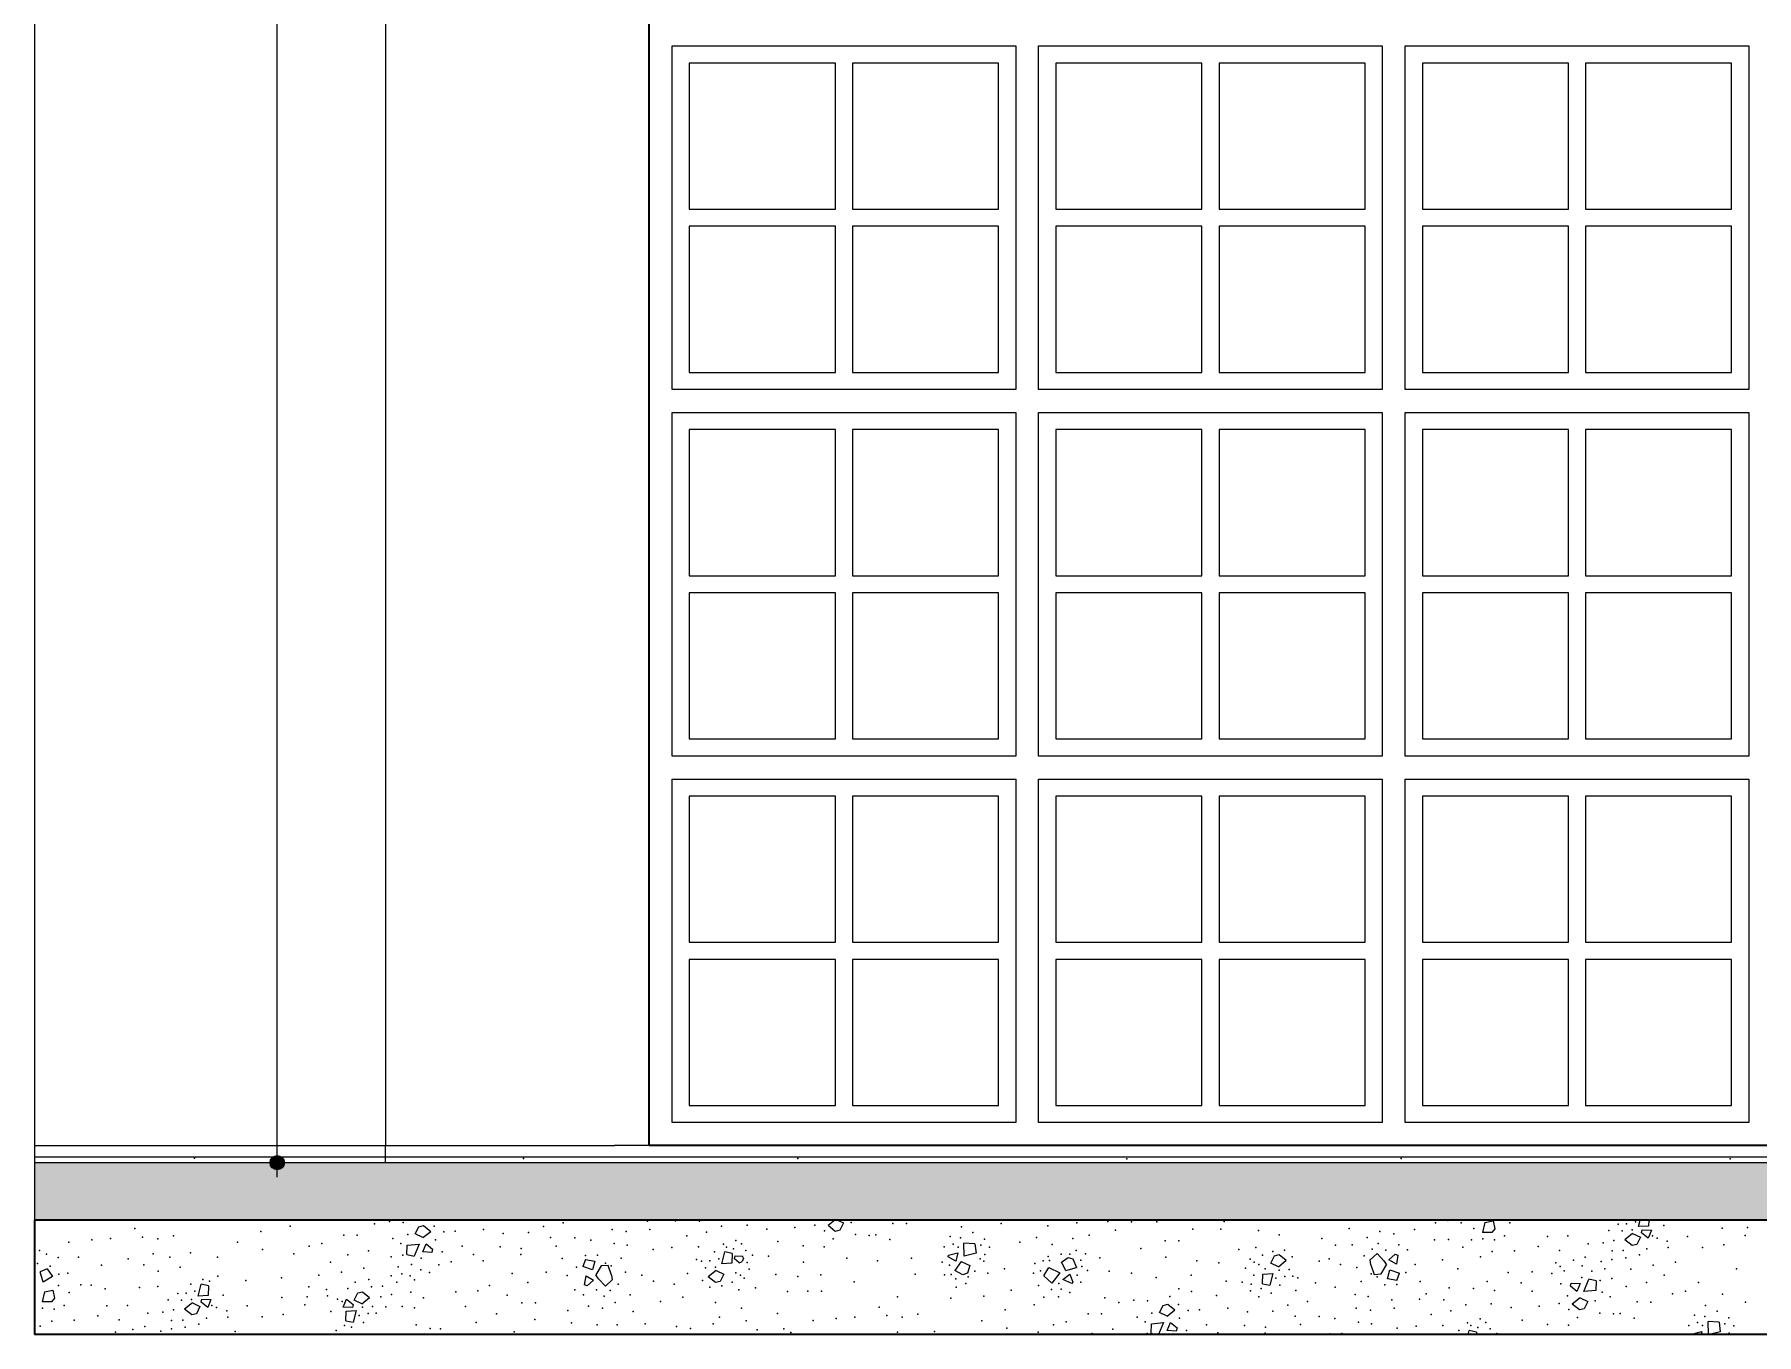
# Model space of a CAD drawing. Header units: metres. Extents: x -67.2 to -32.8, y -0.2 to 5.
# Drawn here: x -53.032 to -51.528, y -0.165 to 0.97 of the extents above; entities that cross this region are included whole.
import ezdxf

# ---------------------------------------------------------------- set-up
doc = ezdxf.new("R2010")
doc.units = ezdxf.units.M
doc.header["$MEASUREMENT"] = 0
doc.layers.add('COTAS EXECUTIVO.EXEC', color=7, linetype='Continuous')
doc.layers.add('LAJES.EST', color=7, linetype='Continuous')
for name, color, linetype, lineweight, true_color in [('COTAS EXECUTIVO.EXEC_Caneta_No__25', 7, 'Continuous', 13, 0x982312), ('LAJES.EST_Caneta_No__16', 7, 'Continuous', 0, 0xc9c9c9), ('LAJES.EST_Caneta_No__95', 7, 'Continuous', 0, 0xaeaeae), ('LAJES.EST_Caneta_No__97', 7, 'Continuous', 5, 0x6b6b6b), ('PAREDE CONSTRUIR_Caneta_No__16', 7, 'Continuous', 0, 0xc9c9c9)]:
    doc.layers.add(name, color=color, linetype=linetype, lineweight=lineweight, true_color=true_color)
for name, color, linetype, lineweight in [('Janelas Archicad_Caneta_No__3', 7, 'Continuous', 25), ('Janelas Archicad_Caneta_No__43', 44, 'Continuous', 0), ('LAJES.EST_Caneta_No__241', 7, 'Continuous', 13), ('LAJES.EST_Caneta_No__3', 7, 'Continuous', 25), ('PAREDE CONSTRUIR_Caneta_No__241', 7, 'Continuous', 13)]:
    doc.layers.add(name, color=color, linetype=linetype, lineweight=lineweight)
doc.styles.add('ESTILO_GERADO_1', font='arial.ttf')
doc.dimstyles.new('ESTILO_GERADO__3', dxfattribs={"dimtxt": 0.05, "dimasz": 0.02375, "dimexe": 0.18, "dimexo": 0.415631, "dimgap": 0, "dimtad": 1, "dimzin": 0, "dimdsep": 46, "dimtxsty": 'ESTILO_GERADO_1', "dimblk": 'ARROWHEAD_11', "dimblk1": 'ARROWHEAD_11', "dimblk2": 'ARROWHEAD_11', "dimcen": 0.09, "dimclrd": 256, "dimclre": 256, "dimclrt": 256, "dimadec": 0, "dimazin": 0, "dimtfac": 1, "dimtdec": 4, "dimtmove": 0, "dimatfit": 3, "dimfxl": 0, "dimtolj": 1, "dimtzin": 0, "dimarcsym": 0})

# ---------------------------------------------------------------- blocks, each defined once
blk = doc.blocks.new('*X22', base_point=(-99.8256, 0))
at = {"layer": 'LAJES.EST_Caneta_No__241', "color": 7, "linetype": 'Continuous', "lineweight": 13}
for p, q in [((-52.6994, -0.0772), (-52.6963, -0.0709)), ((-52.6963, -0.0709), (-52.6922, -0.0699)), ((-52.6927, -0.0804), (-52.6859, -0.0749)), ((-52.6922, -0.0699), (-52.6859, -0.0749)), ((-52.333, -0.065), (-52.339, -0.0699)), ((-52.3327, -0.0749), (-52.339, -0.0699)), ((-52.3286, -0.0739), (-52.3327, -0.0749)), ((-52.3307, -0.065), (-52.3255, -0.0675)), ((-52.3255, -0.0675), (-52.3286, -0.0739)), ((-51.7655, -0.0672), (-51.7675, -0.0758)), ((-51.7655, -0.0672), (-51.7582, -0.0657)), ((-51.7568, -0.0727), (-51.7595, -0.076)), ((-51.7582, -0.0657), (-51.7568, -0.0727)), ((-51.6314, -0.0708), (-51.63, -0.065)), ((-51.6227, -0.0703), (-51.6314, -0.0708)), ((-51.6288, -0.0761), (-51.6282, -0.0735)), ((-51.6282, -0.0735), (-51.6202, -0.0739)), ((-51.6202, -0.0739), (-51.623, -0.0809)), ((-51.6225, -0.065), (-51.6227, -0.0703)), ((-52.7068, -0.0952), (-52.7065, -0.0869)), ((-52.7065, -0.0869), (-52.696, -0.086)), ((-52.696, -0.086), (-52.7003, -0.0966)), ((-52.6927, -0.0804), (-52.6994, -0.0772)), ((-52.6928, -0.0929), (-52.6899, -0.0859)), ((-52.6899, -0.0859), (-52.6842, -0.0906)), ((-52.22, -0.0965), (-52.2203, -0.0852)), ((-52.2108, -0.0857), (-52.2203, -0.0852)), ((-52.2108, -0.0857), (-52.2098, -0.094)), ((-51.7595, -0.076), (-51.7675, -0.0758)), ((-51.6365, -0.0768), (-51.6433, -0.0823)), ((-51.6369, -0.0873), (-51.6433, -0.0823)), ((-51.6329, -0.0863), (-51.6369, -0.0873)), ((-51.6365, -0.0768), (-51.6298, -0.0799)), ((-51.6298, -0.0799), (-51.6329, -0.0863)), ((-51.623, -0.0809), (-51.6288, -0.0761)), ((-52.7068, -0.0952), (-52.7003, -0.0966)), ((-52.6848, -0.0933), (-52.6928, -0.0929)), ((-52.6842, -0.0906), (-52.6848, -0.0933)), ((-52.5507, -0.0994), (-52.553, -0.1056)), ((-52.5507, -0.0994), (-52.5425, -0.1008)), ((-52.5425, -0.1008), (-52.5446, -0.1085)), ((-52.537, -0.105), (-52.5416, -0.113)), ((-52.531, -0.1047), (-52.537, -0.105)), ((-52.528, -0.1131), (-52.531, -0.1047)), ((-52.4317, -0.1032), (-52.4292, -0.0929)), ((-52.423, -0.1026), (-52.4317, -0.1032)), ((-52.4227, -0.0943), (-52.4292, -0.0929)), ((-52.4227, -0.0943), (-52.423, -0.1026)), ((-52.4208, -0.099), (-52.4201, -0.0963)), ((-52.4167, -0.1023), (-52.4208, -0.099)), ((-52.4201, -0.0963), (-52.4138, -0.0966)), ((-52.4167, -0.1023), (-52.414, -0.1013)), ((-52.4128, -0.0982), (-52.414, -0.1013)), ((-52.4128, -0.0982), (-52.4138, -0.0966)), ((-52.234, -0.0971), (-52.2339, -0.0958)), ((-52.2275, -0.1009), (-52.234, -0.0971)), ((-52.2339, -0.0958), (-52.2258, -0.0936)), ((-52.2229, -0.1012), (-52.2282, -0.1091)), ((-52.2258, -0.0936), (-52.2275, -0.1009)), ((-52.2229, -0.1012), (-52.2153, -0.1046)), ((-52.2098, -0.094), (-52.22, -0.0965)), ((-52.2153, -0.1046), (-52.2173, -0.1114)), ((-52.1351, -0.1017), (-52.1293, -0.0978)), ((-52.1313, -0.1092), (-52.1351, -0.1017)), ((-52.1293, -0.0978), (-52.1252, -0.0989)), ((-52.1252, -0.0989), (-52.1222, -0.1064)), ((-51.9524, -0.1026), (-51.9493, -0.0963)), ((-51.9457, -0.1058), (-51.9524, -0.1026)), ((-51.9493, -0.0963), (-51.9452, -0.0952)), ((-51.9457, -0.1058), (-51.9389, -0.1002)), ((-51.9452, -0.0952), (-51.9389, -0.1002)), ((-51.8656, -0.0999), (-51.8597, -0.0943)), ((-51.8651, -0.1041), (-51.8656, -0.0999)), ((-51.8651, -0.1041), (-51.8621, -0.1125)), ((-51.8597, -0.0943), (-51.8537, -0.1006)), ((-51.8561, -0.1121), (-51.8515, -0.1041)), ((-51.8537, -0.1006), (-51.8515, -0.1041)), ((-51.8494, -0.0998), (-51.8439, -0.0947)), ((-51.8428, -0.1035), (-51.8494, -0.0998)), ((-51.8439, -0.0947), (-51.8414, -0.0957)), ((-51.8414, -0.0957), (-51.8428, -0.1035)), ((-53.0207, -0.1075), (-53.0268, -0.1103)), ((-53.0241, -0.1192), (-53.0268, -0.1103)), ((-53.016, -0.1144), (-53.0241, -0.1192)), ((-53.0207, -0.1075), (-53.016, -0.1144)), ((-52.5446, -0.1085), (-52.553, -0.1056)), ((-52.5517, -0.1215), (-52.5503, -0.1136)), ((-52.5503, -0.1136), (-52.5437, -0.1174)), ((-52.5437, -0.1174), (-52.5492, -0.1225)), ((-52.5394, -0.1165), (-52.5416, -0.113)), ((-52.5333, -0.1228), (-52.5394, -0.1165)), ((-52.5275, -0.1172), (-52.5333, -0.1228)), ((-52.528, -0.1131), (-52.5275, -0.1172)), ((-52.4367, -0.1091), (-52.4436, -0.1146)), ((-52.4372, -0.1197), (-52.4436, -0.1146)), ((-52.4331, -0.1186), (-52.4372, -0.1197)), ((-52.4367, -0.1091), (-52.4301, -0.1123)), ((-52.4301, -0.1123), (-52.4331, -0.1186)), ((-52.2212, -0.113), (-52.2282, -0.1091)), ((-52.2173, -0.1114), (-52.2212, -0.113)), ((-52.1505, -0.1136), (-52.1461, -0.1066)), ((-52.1505, -0.1136), (-52.1435, -0.12)), ((-52.1461, -0.1066), (-52.1365, -0.111)), ((-52.1365, -0.111), (-52.1435, -0.12)), ((-52.1339, -0.117), (-52.1279, -0.1123)), ((-52.1262, -0.1203), (-52.1339, -0.117)), ((-52.1313, -0.1092), (-52.1222, -0.1064)), ((-52.1279, -0.1123), (-52.1253, -0.1193)), ((-52.1253, -0.1193), (-52.1262, -0.1203)), ((-51.9598, -0.1206), (-51.9595, -0.1123)), ((-51.9595, -0.1123), (-51.9508, -0.1117)), ((-51.9508, -0.1117), (-51.9533, -0.122)), ((-51.8621, -0.1125), (-51.8561, -0.1121)), ((-51.8506, -0.1163), (-51.8485, -0.1086)), ((-51.8424, -0.1178), (-51.8506, -0.1163)), ((-51.8485, -0.1086), (-51.8401, -0.1115)), ((-51.8424, -0.1178), (-51.8401, -0.1115)), ((-51.6909, -0.1227), (-51.6903, -0.1201)), ((-51.6903, -0.1201), (-51.6823, -0.1204)), ((-51.6791, -0.1274), (-51.6748, -0.1167)), ((-51.6683, -0.1181), (-51.6748, -0.1167)), ((-51.6683, -0.1181), (-51.6686, -0.1264)), ((-53.0231, -0.1278), (-53.0251, -0.1364)), ((-53.0231, -0.1278), (-53.0158, -0.1263)), ((-53.0144, -0.1333), (-53.0171, -0.1365)), ((-53.0158, -0.1263), (-53.0144, -0.1333)), ((-52.889, -0.1314), (-52.8864, -0.1211)), ((-52.8803, -0.1309), (-52.889, -0.1314)), ((-52.88, -0.1226), (-52.8864, -0.1211)), ((-52.8864, -0.1367), (-52.8857, -0.1341)), ((-52.8857, -0.1341), (-52.8778, -0.1345)), ((-52.8778, -0.1345), (-52.8806, -0.1415)), ((-52.88, -0.1226), (-52.8803, -0.1309)), ((-52.7623, -0.141), (-52.7594, -0.134)), ((-52.7594, -0.134), (-52.7536, -0.1388)), ((-52.7527, -0.135), (-52.7496, -0.1286)), ((-52.746, -0.1381), (-52.7527, -0.135)), ((-52.7496, -0.1286), (-52.7455, -0.1276)), ((-52.746, -0.1381), (-52.7392, -0.1326)), ((-52.7455, -0.1276), (-52.7392, -0.1326)), ((-52.5492, -0.1225), (-52.5517, -0.1215)), ((-51.9598, -0.1206), (-51.9533, -0.122)), ((-51.6851, -0.1275), (-51.6909, -0.1227)), ((-51.6824, -0.1329), (-51.6892, -0.1385)), ((-51.6823, -0.1204), (-51.6851, -0.1275)), ((-51.6824, -0.1329), (-51.6757, -0.1361)), ((-51.6686, -0.1264), (-51.6791, -0.1274)), ((-53.0171, -0.1365), (-53.0251, -0.1364)), ((-52.894, -0.1373), (-52.9008, -0.1429)), ((-52.8945, -0.1479), (-52.9008, -0.1429)), ((-52.8904, -0.1469), (-52.8945, -0.1479)), ((-52.894, -0.1373), (-52.8874, -0.1405)), ((-52.8874, -0.1405), (-52.8904, -0.1469)), ((-52.8806, -0.1415), (-52.8864, -0.1367)), ((-52.7543, -0.1414), (-52.7623, -0.141)), ((-52.7601, -0.1529), (-52.7598, -0.1446)), ((-52.7598, -0.1446), (-52.7511, -0.144)), ((-52.7536, -0.1388), (-52.7543, -0.1414)), ((-52.7511, -0.144), (-52.7536, -0.1543)), ((-52.0496, -0.1458), (-52.0465, -0.1395)), ((-52.0429, -0.149), (-52.0496, -0.1458)), ((-52.0465, -0.1395), (-52.0424, -0.1385)), ((-52.0429, -0.149), (-52.0361, -0.1435)), ((-52.0424, -0.1385), (-52.0361, -0.1435)), ((-51.6828, -0.1435), (-51.6892, -0.1385)), ((-51.6788, -0.1424), (-51.6828, -0.1435)), ((-51.6757, -0.1361), (-51.6788, -0.1424)), ((-52.7601, -0.1529), (-52.7536, -0.1543)), ((-52.057, -0.1638), (-52.0567, -0.1555)), ((-52.057, -0.1638), (-52.0516, -0.165)), ((-52.0567, -0.1555), (-52.0462, -0.1546)), ((-52.0462, -0.1546), (-52.0504, -0.165)), ((-52.043, -0.1615), (-52.0401, -0.1545)), ((-52.035, -0.1619), (-52.043, -0.1615)), ((-52.0401, -0.1545), (-52.0343, -0.1592)), ((-52.0343, -0.1592), (-52.035, -0.1619)), ((-51.7802, -0.165), (-51.7793, -0.1615)), ((-51.7728, -0.1629), (-51.7793, -0.1615)), ((-51.7728, -0.1629), (-51.7729, -0.165)), ((-51.7703, -0.165), (-51.7703, -0.1649)), ((-51.7703, -0.1649), (-51.7688, -0.165)), ((-51.5841, -0.1644), (-51.576, -0.1622)), ((-51.5841, -0.165), (-51.5841, -0.1644)), ((-51.576, -0.1622), (-51.5767, -0.165)), ((-51.5702, -0.165), (-51.5705, -0.1537)), ((-51.561, -0.1543), (-51.5705, -0.1537)), ((-51.56, -0.1626), (-51.5697, -0.165)), ((-51.561, -0.1543), (-51.56, -0.1626))]:
    blk.add_line(p, q, dxfattribs=at)
for p in [(-52.9441, -0.0724), (-52.8343, -0.0749), (-52.8087, -0.0704), (-52.735, -0.0684), (-52.7219, -0.0663), (-52.7098, -0.0671), (-52.6828, -0.0703), (-52.6644, -0.0748), (-52.6399, -0.0734), (-52.5873, -0.0707), (-52.5701, -0.0674), (-52.5276, -0.0734), (-52.5153, -0.0751), (-52.4967, -0.066), (-52.4946, -0.0734), (-52.4723, -0.0656), (-52.4511, -0.066), (-52.4319, -0.0704), (-52.4097, -0.0696), (-52.3924, -0.0729), (-52.3679, -0.0715), (-52.3505, -0.0694), (-52.3421, -0.0745), (-52.3189, -0.0671), (-52.2823, -0.068), (-52.2705, -0.068), (-52.2226, -0.0709), (-52.1877, -0.068), (-52.1471, -0.0701), (-52.1219, -0.0676), (-52.0946, -0.0664), (-52.0881, -0.0739), (-52.0741, -0.0666), (-52.0518, -0.0666), (-52.0205, -0.0729), (-51.9961, -0.0729), (-51.9931, -0.0663), (-51.9631, -0.0741), (-51.8841, -0.0723), (-51.8571, -0.0751), (-51.8269, -0.0732), (-51.8087, -0.0676), (-51.798, -0.0653), (-51.7863, -0.0675), (-51.7752, -0.0724), (-51.7438, -0.0676), (-51.6574, -0.0741), (-51.6491, -0.0686), (-51.6458, -0.0744), (-51.6418, -0.0683), (-51.637, -0.0737), (-51.6341, -0.0666), (-51.6094, -0.0699), (-51.5584, -0.0721), (-51.5363, -0.0716), (-53.0017, -0.0842), (-52.9816, -0.0823), (-52.9655, -0.0812), (-52.9376, -0.0799), (-52.9242, -0.0813), (-52.9104, -0.0787), (-52.8545, -0.0844), (-52.792, -0.0878), (-52.7809, -0.0854), (-52.7618, -0.0783), (-52.75, -0.0783), (-52.719, -0.0812), (-52.712, -0.0854), (-52.706, -0.0776), (-52.6818, -0.0822), (-52.6744, -0.0754), (-52.6583, -0.0878), (-52.6253, -0.0885), (-52.6226, -0.0767), (-52.607, -0.09), (-52.6004, -0.0759), (-52.5812, -0.0803), (-52.5763, -0.0877), (-52.56, -0.0807), (-52.5462, -0.0825), (-52.5256, -0.0855), (-52.5143, -0.0871), (-52.4754, -0.089), (-52.4622, -0.0789), (-52.452, -0.0885), (-52.445, -0.0756), (-52.4304, -0.0861), (-52.4276, -0.0886), (-52.4216, -0.0902), (-52.4195, -0.0828), (-52.4144, -0.0858), (-52.3827, -0.0839), (-52.3607, -0.0875), (-52.3424, -0.0883), (-52.3346, -0.0814), (-52.3151, -0.0777), (-52.303, -0.0784), (-52.2972, -0.0779), (-52.285, -0.082), (-52.2375, -0.0885), (-52.2323, -0.0795), (-52.2298, -0.086), (-52.2253, -0.0886), (-52.2233, -0.0805), (-52.2125, -0.076), (-52.2057, -0.0871), (-52.2023, -0.0817), (-52.1979, -0.0888), (-52.1714, -0.0842), (-52.1569, -0.0804), (-52.1432, -0.0864), (-52.1252, -0.0812), (-52.1111, -0.0782), (-52.066, -0.0899), (-52.0447, -0.0833), (-52.0328, -0.0833), (-51.9656, -0.089), (-51.9452, -0.078), (-51.9078, -0.081), (-51.896, -0.087), (-51.8814, -0.0868), (-51.8682, -0.0803), (-51.8586, -0.0855), (-51.845, -0.077), (-51.8407, -0.0868), (-51.8094, -0.0822), (-51.7973, -0.0821), (-51.7847, -0.0888), (-51.7771, -0.0824), (-51.7673, -0.0814), (-51.7571, -0.0823), (-51.7483, -0.0789), (-51.7189, -0.0881), (-51.711, -0.0794), (-51.693, -0.0789), (-51.6753, -0.0858), (-51.6622, -0.0848), (-51.6529, -0.0828), (-51.6241, -0.0902), (-51.6193, -0.0789), (-51.6152, -0.0809), (-51.6064, -0.0836), (-51.6055, -0.0891), (-51.5885, -0.0793), (-51.5754, -0.089), (-51.557, -0.0868), (-51.5383, -0.0785), (-53.0291, -0.1031), (-53.0274, -0.0915), (-53.0212, -0.0947), (-53.0182, -0.1052), (-53.0111, -0.0977), (-52.9934, -0.0974), (-52.9734, -0.1045), (-52.9501, -0.099), (-52.9362, -0.104), (-52.9281, -0.0944), (-52.9135, -0.0975), (-52.8957, -0.0937), (-52.8721, -0.0973), (-52.8326, -0.0908), (-52.8053, -0.0945), (-52.7735, -0.1018), (-52.7582, -0.0954), (-52.7401, -0.0919), (-52.7205, -0.0972), (-52.7103, -0.0956), (-52.7028, -0.1038), (-52.6943, -0.0983), (-52.6789, -0.104), (-52.676, -0.0928), (-52.668, -0.1016), (-52.6486, -0.095), (-52.6401, -0.1007), (-52.6071, -0.0952), (-52.5712, -0.0985), (-52.5506, -0.0959), (-52.5403, -0.0956), (-52.5334, -0.1026), (-52.5284, -0.1051), (-52.5197, -0.0984), (-52.4918, -0.0907), (-52.4537, -0.0994), (-52.4494, -0.1009), (-52.4421, -0.1006), (-52.4381, -0.0928), (-52.4344, -0.099), (-52.4108, -0.0915), (-52.4097, -0.1022), (-52.405, -0.0956), (-52.3909, -0.0965), (-52.3605, -0.1018), (-52.3227, -0.0982), (-52.2958, -0.1006), (-52.266, -0.0984), (-52.2394, -0.1017), (-52.233, -0.1044), (-52.2061, -0.099), (-52.2031, -0.101), (-52.202, -0.0952), (-52.1585, -0.1031), (-52.1513, -0.1007), (-52.1469, -0.0969), (-52.1457, -0.1003), (-52.1355, -0.0949), (-52.1278, -0.0949), (-52.1224, -0.0917), (-52.1182, -0.1002), (-52.1141, -0.0944), (-52.1016, -0.0979), (-52.0441, -0.0975), (-52.0171, -0.1006), (-51.9979, -0.1023), (-51.9803, -0.0907), (-51.9703, -0.0991), (-51.967, -0.1017), (-51.9629, -0.1037), (-51.9597, -0.0957), (-51.9506, -0.0925), (-51.9404, -0.0912), (-51.9338, -0.0971), (-51.9101, -0.101), (-51.9016, -0.0988), (-51.8916, -0.1039), (-51.8709, -0.0963), (-51.8639, -0.0906), (-51.8519, -0.0913), (-51.833, -0.0911), (-51.8263, -0.1038), (-51.8026, -0.0998), (-51.7693, -0.0972), (-51.7591, -0.0926), (-51.7398, -0.0919), (-51.7036, -0.1023), (-51.7004, -0.0915), (-51.6883, -0.1001), (-51.6806, -0.1049), (-51.6779, -0.0975), (-51.6639, -0.1013), (-51.6547, -0.0995), (-51.6545, -0.092), (-51.6448, -0.0917), (-51.6426, -0.098), (-51.6306, -0.0954), (-51.6186, -0.1043), (-51.599, -0.1017), (-53.0107, -0.1122), (-53.0026, -0.1114), (-52.9237, -0.1096), (-52.9046, -0.1061), (-52.8849, -0.1169), (-52.8789, -0.1184), (-52.8717, -0.114), (-52.8474, -0.1179), (-52.8162, -0.1156), (-52.7835, -0.1132), (-52.7638, -0.1106), (-52.7519, -0.1194), (-52.7442, -0.1071), (-52.7398, -0.1169), (-52.7204, -0.1138), (-52.7154, -0.1193), (-52.7142, -0.1058), (-52.7112, -0.112), (-52.7039, -0.1137), (-52.7001, -0.1171), (-52.6945, -0.1085), (-52.6869, -0.1107), (-52.6147, -0.1117), (-52.6011, -0.1196), (-52.5851, -0.1104), (-52.5668, -0.1133), (-52.5586, -0.1063), (-52.5158, -0.1106), (-52.5015, -0.1132), (-52.4915, -0.1184), (-52.4617, -0.1117), (-52.4486, -0.1178), (-52.4461, -0.1067), (-52.4373, -0.1061), (-52.4227, -0.1192), (-52.4196, -0.1112), (-52.4155, -0.1132), (-52.4121, -0.1157), (-52.4079, -0.108), (-52.3846, -0.1126), (-52.3653, -0.1143), (-52.3454, -0.1129), (-52.3161, -0.1189), (-52.263, -0.1123), (-52.2374, -0.113), (-52.2315, -0.1127), (-52.2274, -0.1165), (-52.2166, -0.1145), (-52.2107, -0.1097), (-52.1994, -0.1114), (-52.1849, -0.1075), (-52.1596, -0.1114), (-52.1536, -0.1093), (-52.1215, -0.1131), (-52.1182, -0.1193), (-52.1174, -0.1057), (-52.1126, -0.1091), (-52.0936, -0.1097), (-52.0741, -0.1114), (-52.0524, -0.1151), (-52.022, -0.1131), (-51.9915, -0.1184), (-51.9774, -0.1193), (-51.9746, -0.1069), (-51.9672, -0.1132), (-51.9574, -0.1075), (-51.9481, -0.1159), (-51.9451, -0.1088), (-51.9403, -0.1143), (-51.9364, -0.1082), (-51.9331, -0.114), (-51.9287, -0.1155), (-51.9135, -0.1199), (-51.8772, -0.1066), (-51.8734, -0.1187), (-51.8647, -0.112), (-51.8597, -0.1145), (-51.8345, -0.1109), (-51.8219, -0.1187), (-51.789, -0.1077), (-51.7636, -0.1187), (-51.7452, -0.1109), (-51.7338, -0.1199), (-51.7242, -0.1103), (-51.7071, -0.1117), (-51.6998, -0.1057), (-51.6962, -0.1093), (-51.6808, -0.1151), (-51.6722, -0.1096), (-51.6648, -0.1177), (-51.6609, -0.1076), (-51.6546, -0.1161), (-51.6382, -0.1078), (-51.6243, -0.1195), (-51.609, -0.1131), (-51.5791, -0.1197), (-51.5458, -0.1075), (-53.0108, -0.1221), (-53.0014, -0.1282), (-52.9913, -0.1215), (-52.9822, -0.1218), (-52.9702, -0.125), (-52.9402, -0.124), (-52.9241, -0.1231), (-52.915, -0.1346), (-52.9067, -0.1292), (-52.9034, -0.135), (-52.8994, -0.1289), (-52.8954, -0.1211), (-52.8946, -0.1343), (-52.8917, -0.1272), (-52.867, -0.1305), (-52.816, -0.1327), (-52.7938, -0.1322), (-52.7923, -0.1234), (-52.7769, -0.1258), (-52.776, -0.1313), (-52.7673, -0.134), (-52.7583, -0.1247), (-52.7376, -0.1232), (-52.7295, -0.1321), (-52.7279, -0.1229), (-52.7202, -0.1301), (-52.7033, -0.1279), (-52.6922, -0.1329), (-52.664, -0.1276), (-52.6446, -0.1268), (-52.6345, -0.1222), (-52.6191, -0.1306), (-52.5601, -0.1261), (-52.5524, -0.1303), (-52.5412, -0.1259), (-52.5345, -0.1316), (-52.5292, -0.1266), (-52.5222, -0.1209), (-52.5116, -0.1304), (-52.4733, -0.121), (-52.4658, -0.1323), (-52.4421, -0.1237), (-52.4318, -0.1224), (-52.4168, -0.1259), (-52.4022, -0.1242), (-52.3745, -0.1274), (-52.3567, -0.1271), (-52.3448, -0.127), (-52.2784, -0.1322), (-52.2318, -0.1332), (-52.227, -0.1235), (-52.2188, -0.1204), (-52.203, -0.1314), (-52.179, -0.1262), (-52.1553, -0.1223), (-52.1506, -0.1325), (-52.144, -0.1256), (-52.1377, -0.132), (-52.1374, -0.1205), (-52.1355, -0.1254), (-52.128, -0.1283), (-52.0974, -0.1329), (-52.0721, -0.1349), (-52.0405, -0.1319), (-52.0327, -0.125), (-52.0218, -0.1274), (-51.9997, -0.131), (-51.9701, -0.1267), (-51.9695, -0.121), (-51.9629, -0.1321), (-51.9608, -0.1247), (-51.9521, -0.1288), (-51.9444, -0.122), (-51.9305, -0.1264), (-51.8963, -0.1236), (-51.8787, -0.13), (-51.8674, -0.1317), (-51.8528, -0.1216), (-51.8469, -0.1346), (-51.8425, -0.1212), (-51.8225, -0.1342), (-51.8168, -0.1294), (-51.8013, -0.1346), (-51.7966, -0.1242), (-51.7754, -0.1249), (-51.7572, -0.1264), (-51.7241, -0.1271), (-51.6991, -0.1206), (-51.6933, -0.1311), (-51.6631, -0.1279), (-51.6561, -0.1321), (-51.6423, -0.123), (-51.6016, -0.1294), (-51.5904, -0.1271), (-51.5582, -0.1298), (-53.0249, -0.142), (-53.0147, -0.1429), (-53.0059, -0.1395), (-52.9765, -0.1487), (-52.9686, -0.14), (-52.9506, -0.1395), (-52.9329, -0.1464), (-52.9198, -0.1454), (-52.9105, -0.1434), (-52.8769, -0.1395), (-52.8728, -0.1415), (-52.864, -0.1442), (-52.8631, -0.1497), (-52.8461, -0.1399), (-52.833, -0.1496), (-52.8146, -0.1474), (-52.7958, -0.1391), (-52.773, -0.145), (-52.7632, -0.136), (-52.7484, -0.1483), (-52.7454, -0.1411), (-52.7406, -0.1466), (-52.7366, -0.1405), (-52.7334, -0.1463), (-52.725, -0.1408), (-52.7107, -0.1405), (-52.7001, -0.1416), (-52.6554, -0.1405), (-52.6285, -0.147), (-52.6064, -0.1373), (-52.5943, -0.1372), (-52.5662, -0.144), (-52.5481, -0.1402), (-52.5359, -0.1421), (-52.5249, -0.1369), (-52.509, -0.1449), (-52.4852, -0.1362), (-52.4373, -0.1369), (-52.4337, -0.1499), (-52.4146, -0.1419), (-52.3832, -0.1465), (-52.3157, -0.1498), (-52.2943, -0.141), (-52.2878, -0.1485), (-52.2744, -0.1499), (-52.2606, -0.1473), (-52.1844, -0.1435), (-52.1589, -0.139), (-52.112, -0.1469), (-52.1002, -0.1469), (-52.0852, -0.137), (-52.0692, -0.1498), (-52.06, -0.1357), (-52.0562, -0.1462), (-52.033, -0.1388), (-52.0246, -0.144), (-52.0146, -0.1434), (-51.99, -0.142), (-51.9728, -0.1453), (-51.9506, -0.1445), (-51.9375, -0.1393), (-51.9313, -0.1489), (-51.9203, -0.136), (-51.9102, -0.1493), (-51.8778, -0.142), (-51.8654, -0.1437), (-51.8448, -0.142), (-51.8124, -0.1475), (-51.7952, -0.1442), (-51.7821, -0.139), (-51.7599, -0.1382), (-51.7426, -0.1415), (-51.7181, -0.1401), (-51.7007, -0.138), (-51.6923, -0.1431), (-51.6848, -0.15), (-51.6691, -0.1357), (-51.6653, -0.1463), (-51.6532, -0.147), (-51.6474, -0.1465), (-51.6325, -0.1365), (-51.6207, -0.1366), (-51.5825, -0.1481), (-51.5735, -0.1491), (-51.5728, -0.1395), (-51.5627, -0.1446), (-51.5525, -0.1503), (-51.5379, -0.1366), (-53.0268, -0.1578), (-53.0167, -0.1532), (-52.9973, -0.1525), (-52.9612, -0.1629), (-52.958, -0.1521), (-52.9459, -0.1607), (-52.9355, -0.1581), (-52.9214, -0.1619), (-52.9122, -0.1601), (-52.9121, -0.1526), (-52.9024, -0.1523), (-52.9002, -0.1586), (-52.8882, -0.156), (-52.8817, -0.1508), (-52.8762, -0.1649), (-52.8565, -0.1623), (-52.7683, -0.1614), (-52.7611, -0.1571), (-52.7551, -0.1586), (-52.7447, -0.1544), (-52.6985, -0.1565), (-52.6865, -0.1598), (-52.6774, -0.1601), (-52.6462, -0.1546), (-52.613, -0.1626), (-52.5951, -0.1518), (-52.563, -0.1547), (-52.5406, -0.1565), (-52.5232, -0.1564), (-52.4986, -0.1556), (-52.4713, -0.1579), (-52.4592, -0.1598), (-52.4393, -0.1556), (-52.4106, -0.1531), (-52.4008, -0.1608), (-52.3776, -0.1601), (-52.3714, -0.1633), (-52.3519, -0.1528), (-52.3318, -0.1509), (-52.2783, -0.163), (-52.2459, -0.1623), (-52.2047, -0.153), (-52.1828, -0.1594), (-52.1555, -0.163), (-52.1422, -0.1564), (-52.131, -0.154), (-52.1084, -0.164), (-52.0903, -0.1604), (-52.0622, -0.154), (-52.0605, -0.1642), (-52.032, -0.1508), (-52.0261, -0.1614), (-52.0085, -0.1564), (-51.9988, -0.1636), (-51.9755, -0.1571), (-51.9573, -0.1638), (-51.9572, -0.1586), (-51.9265, -0.1563), (-51.9008, -0.1645), (-51.8964, -0.1511), (-51.8905, -0.1642), (-51.8758, -0.1541), (-51.8645, -0.1557), (-51.842, -0.1593), (-51.8256, -0.1576), (-51.8022, -0.1571), (-51.7883, -0.1614), (-51.7806, -0.1547), (-51.7778, -0.1572), (-51.7718, -0.1588), (-51.7697, -0.1514), (-51.7646, -0.1544), (-51.761, -0.1601), (-51.7552, -0.1642), (-51.7329, -0.1525), (-51.7108, -0.1561), (-51.6926, -0.1569), (-51.6352, -0.1506), (-51.5876, -0.1571), (-51.58, -0.1546), (-51.5755, -0.1572), (-51.5559, -0.1557), (-51.5522, -0.1638), (-51.5481, -0.1574)]:
    blk.add_point(p, dxfattribs=at)
blk = doc.blocks.new('*D23', base_point=(-99.8256, 0))
at = {"layer": 'COTAS EXECUTIVO.EXEC_Caneta_No__25', "linetype": 'Continuous', "lineweight": 13, "true_color": 0x982312}
for points in [[(-52.8262, 3.25), (-52.8257, 3.2476), (-52.8243, 3.2456), (-52.8223, 3.2442), (-52.8199, 3.2437), (-52.8175, 3.2442), (-52.8155, 3.2456), (-52.8141, 3.2476), (-52.8137, 3.25), (-52.8141, 3.2524), (-52.8155, 3.2544), (-52.8175, 3.2558), (-52.8199, 3.2563), (-52.8223, 3.2558), (-52.8243, 3.2544), (-52.8257, 3.2524)], [(-52.8262, -0.015), (-52.8257, -0.0174), (-52.8243, -0.0194), (-52.8223, -0.0208), (-52.8199, -0.0212), (-52.8175, -0.0208), (-52.8155, -0.0194), (-52.8141, -0.0174), (-52.8137, -0.015), (-52.8141, -0.0126), (-52.8155, -0.0106), (-52.8175, -0.0092), (-52.8199, -0.0087), (-52.8223, -0.0092), (-52.8243, -0.0106), (-52.8257, -0.0126)]]:
    blk.add_hatch(color=24, dxfattribs=at).paths.add_polyline_path(points)
at = {"layer": 'COTAS EXECUTIVO.EXEC_Caneta_No__25', "color": 24, "linetype": 'Continuous', "lineweight": 13, "true_color": 0x982312}
for p, q in [((-52.8262, 3.25), (-52.8433, 3.25)), ((-52.4043, 3.25), (-52.8137, 3.25)), ((-52.8199, -0.0087), (-52.8199, 3.2437)), ((-52.8262, -0.015), (-52.8433, -0.015)), ((-52.4043, -0.015), (-52.8137, -0.015)), ((-52.8199, -0.0275), (-52.8199, -0.0212))]:
    blk.add_line(p, q, dxfattribs=at)
for centre in [(-52.8199, 3.25), (-52.8199, -0.015)]:
    blk.add_circle(centre, 0.00625, dxfattribs=at)
at = {"layer": 'COTAS EXECUTIVO.EXEC_Caneta_No__25', "color": 24, "lineweight": 13, "true_color": 0x982312, "insert": (-52.8299, 1.5508), "char_height": 0.05, "attachment_point": 7, "rotation": 90, "style": 'ESTILO_GERADO_1'}
blk.add_mtext('\\A1;{\\pql;\\fArial|b0|i0|c0|p0;\\W1.000000;3,27}', dxfattribs=at)
blk = doc.blocks.new('ARROWHEAD_11')
at = {"color": 0, "linetype": 'Continuous', "lineweight": 0}
blk.add_line((0, 0), (-1, 0), dxfattribs=at)
at = {"color": 0, "linetype": 'Continuous', "lineweight": 0, "const_width": 0.25, "flags": 128}
blk.add_lwpolyline([(-0.125, 0, 1), (0.125, 0, 1)], format="xyb", close=True, dxfattribs=at)

msp = doc.modelspace()

# ---------------------------------------------------------------- hatches: boundary and pattern name
at = {"layer": 'LAJES.EST_Caneta_No__95', "linetype": 'Continuous', "lineweight": 0, "true_color": 0xaeaeae}
msp.add_hatch(color=253, dxfattribs=at).paths.add_polyline_path([(-39.3199, -0.015), (-53.0318, -0.015), (-53.0318, -0.065), (-39.3199, -0.065)])

# ---------------------------------------------------------------- linework, layer by layer
at = {"layer": 'Janelas Archicad_Caneta_No__3', "color": 7, "linetype": 'Continuous', "lineweight": 25}
for p, q in [((-52.4951, 0), (-52.4951, 3.22)), ((-39.6751, 0), (-52.4951, 0))]:
    msp.add_line(p, q, dxfattribs=at)
at = {"layer": 'Janelas Archicad_Caneta_No__43', "color": 44, "linetype": 'Continuous', "lineweight": 0}
for p, q in [((-52.4751, 0.66), (-52.4751, 0.96)), ((-52.4751, 0.96), (-52.1751, 0.96)), ((-52.1751, 0.96), (-52.1751, 0.66)), ((-52.1551, 0.66), (-52.1551, 0.96)), ((-52.1551, 0.96), (-51.8551, 0.96)), ((-51.8551, 0.96), (-51.8551, 0.66)), ((-51.8351, 0.66), (-51.8351, 0.96)), ((-51.8351, 0.96), (-51.5351, 0.96)), ((-51.5351, 0.96), (-51.5351, 0.66)), ((-52.3326, 0.945), (-52.4601, 0.945)), ((-52.4601, 0.945), (-52.4601, 0.8175)), ((-52.3326, 0.8175), (-52.3326, 0.945)), ((-52.1901, 0.945), (-52.3176, 0.945)), ((-52.3176, 0.945), (-52.3176, 0.8175)), ((-52.1901, 0.8175), (-52.1901, 0.945)), ((-52.0126, 0.945), (-52.1401, 0.945)), ((-52.1401, 0.945), (-52.1401, 0.8175)), ((-52.0126, 0.8175), (-52.0126, 0.945)), ((-51.8701, 0.945), (-51.9976, 0.945)), ((-51.9976, 0.945), (-51.9976, 0.8175)), ((-51.8701, 0.8175), (-51.8701, 0.945)), ((-51.6926, 0.945), (-51.8201, 0.945)), ((-51.8201, 0.945), (-51.8201, 0.8175)), ((-51.6926, 0.8175), (-51.6926, 0.945)), ((-51.5501, 0.945), (-51.6776, 0.945)), ((-51.6776, 0.945), (-51.6776, 0.8175)), ((-51.5501, 0.8175), (-51.5501, 0.945)), ((-52.4601, 0.8175), (-52.3326, 0.8175)), ((-52.3176, 0.8175), (-52.1901, 0.8175)), ((-52.1401, 0.8175), (-52.0126, 0.8175)), ((-51.9976, 0.8175), (-51.8701, 0.8175)), ((-51.8201, 0.8175), (-51.6926, 0.8175)), ((-51.6776, 0.8175), (-51.5501, 0.8175)), ((-52.3326, 0.8025), (-52.4601, 0.8025)), ((-52.4601, 0.8025), (-52.4601, 0.675)), ((-52.3326, 0.675), (-52.3326, 0.8025)), ((-52.1901, 0.8025), (-52.3176, 0.8025)), ((-52.3176, 0.8025), (-52.3176, 0.675)), ((-52.1901, 0.675), (-52.1901, 0.8025)), ((-52.0126, 0.8025), (-52.1401, 0.8025)), ((-52.1401, 0.8025), (-52.1401, 0.675)), ((-52.0126, 0.675), (-52.0126, 0.8025)), ((-51.8701, 0.8025), (-51.9976, 0.8025)), ((-51.9976, 0.8025), (-51.9976, 0.675)), ((-51.8701, 0.675), (-51.8701, 0.8025)), ((-51.6926, 0.8025), (-51.8201, 0.8025)), ((-51.8201, 0.8025), (-51.8201, 0.675)), ((-51.6926, 0.675), (-51.6926, 0.8025)), ((-51.5501, 0.8025), (-51.6776, 0.8025)), ((-51.6776, 0.8025), (-51.6776, 0.675)), ((-51.5501, 0.675), (-51.5501, 0.8025)), ((-52.4601, 0.675), (-52.3326, 0.675)), ((-52.3176, 0.675), (-52.1901, 0.675)), ((-52.1401, 0.675), (-52.0126, 0.675)), ((-51.9976, 0.675), (-51.8701, 0.675)), ((-51.8201, 0.675), (-51.6926, 0.675)), ((-51.6776, 0.675), (-51.5501, 0.675)), ((-52.1751, 0.66), (-52.4751, 0.66)), ((-51.8551, 0.66), (-52.1551, 0.66)), ((-51.5351, 0.66), (-51.8351, 0.66)), ((-52.4751, 0.34), (-52.4751, 0.64)), ((-52.4751, 0.64), (-52.1751, 0.64)), ((-52.1751, 0.64), (-52.1751, 0.34)), ((-52.1551, 0.34), (-52.1551, 0.64)), ((-52.1551, 0.64), (-51.8551, 0.64)), ((-51.8551, 0.64), (-51.8551, 0.34)), ((-51.8351, 0.34), (-51.8351, 0.64)), ((-51.8351, 0.64), (-51.5351, 0.64)), ((-51.5351, 0.64), (-51.5351, 0.34)), ((-52.3326, 0.625), (-52.4601, 0.625)), ((-52.4601, 0.625), (-52.4601, 0.4975)), ((-52.3326, 0.4975), (-52.3326, 0.625)), ((-52.1901, 0.625), (-52.3176, 0.625)), ((-52.3176, 0.625), (-52.3176, 0.4975)), ((-52.1901, 0.4975), (-52.1901, 0.625)), ((-52.0126, 0.625), (-52.1401, 0.625)), ((-52.1401, 0.625), (-52.1401, 0.4975)), ((-52.0126, 0.4975), (-52.0126, 0.625)), ((-51.8701, 0.625), (-51.9976, 0.625)), ((-51.9976, 0.625), (-51.9976, 0.4975)), ((-51.8701, 0.4975), (-51.8701, 0.625)), ((-51.6926, 0.625), (-51.8201, 0.625)), ((-51.8201, 0.625), (-51.8201, 0.4975)), ((-51.6926, 0.4975), (-51.6926, 0.625)), ((-51.5501, 0.625), (-51.6776, 0.625)), ((-51.6776, 0.625), (-51.6776, 0.4975)), ((-51.5501, 0.4975), (-51.5501, 0.625)), ((-52.4601, 0.4975), (-52.3326, 0.4975)), ((-52.3176, 0.4975), (-52.1901, 0.4975)), ((-52.1401, 0.4975), (-52.0126, 0.4975)), ((-51.9976, 0.4975), (-51.8701, 0.4975)), ((-51.8201, 0.4975), (-51.6926, 0.4975)), ((-51.6776, 0.4975), (-51.5501, 0.4975)), ((-52.3326, 0.4825), (-52.4601, 0.4825)), ((-52.4601, 0.4825), (-52.4601, 0.355)), ((-52.3326, 0.355), (-52.3326, 0.4825)), ((-52.1901, 0.4825), (-52.3176, 0.4825)), ((-52.3176, 0.4825), (-52.3176, 0.355)), ((-52.1901, 0.355), (-52.1901, 0.4825)), ((-52.0126, 0.4825), (-52.1401, 0.4825)), ((-52.1401, 0.4825), (-52.1401, 0.355)), ((-52.0126, 0.355), (-52.0126, 0.4825)), ((-51.8701, 0.4825), (-51.9976, 0.4825)), ((-51.9976, 0.4825), (-51.9976, 0.355)), ((-51.8701, 0.355), (-51.8701, 0.4825)), ((-51.6926, 0.4825), (-51.8201, 0.4825)), ((-51.8201, 0.4825), (-51.8201, 0.355)), ((-51.6926, 0.355), (-51.6926, 0.4825)), ((-51.5501, 0.4825), (-51.6776, 0.4825)), ((-51.6776, 0.4825), (-51.6776, 0.355)), ((-51.5501, 0.355), (-51.5501, 0.4825)), ((-52.4601, 0.355), (-52.3326, 0.355)), ((-52.3176, 0.355), (-52.1901, 0.355)), ((-52.1401, 0.355), (-52.0126, 0.355)), ((-51.9976, 0.355), (-51.8701, 0.355)), ((-51.8201, 0.355), (-51.6926, 0.355)), ((-51.6776, 0.355), (-51.5501, 0.355)), ((-52.1751, 0.34), (-52.4751, 0.34)), ((-51.8551, 0.34), (-52.1551, 0.34)), ((-51.5351, 0.34), (-51.8351, 0.34)), ((-52.4751, 0.02), (-52.4751, 0.32)), ((-52.4751, 0.32), (-52.1751, 0.32)), ((-52.1751, 0.32), (-52.1751, 0.02)), ((-52.1551, 0.02), (-52.1551, 0.32)), ((-52.1551, 0.32), (-51.8551, 0.32)), ((-51.8551, 0.32), (-51.8551, 0.02)), ((-51.8351, 0.02), (-51.8351, 0.32)), ((-51.8351, 0.32), (-51.5351, 0.32)), ((-51.5351, 0.32), (-51.5351, 0.02)), ((-52.3326, 0.305), (-52.4601, 0.305)), ((-52.4601, 0.305), (-52.4601, 0.1775)), ((-52.3326, 0.1775), (-52.3326, 0.305)), ((-52.1901, 0.305), (-52.3176, 0.305)), ((-52.3176, 0.305), (-52.3176, 0.1775)), ((-52.1901, 0.1775), (-52.1901, 0.305)), ((-52.0126, 0.305), (-52.1401, 0.305)), ((-52.1401, 0.305), (-52.1401, 0.1775)), ((-52.0126, 0.1775), (-52.0126, 0.305)), ((-51.8701, 0.305), (-51.9976, 0.305)), ((-51.9976, 0.305), (-51.9976, 0.1775)), ((-51.8701, 0.1775), (-51.8701, 0.305)), ((-51.6926, 0.305), (-51.8201, 0.305)), ((-51.8201, 0.305), (-51.8201, 0.1775)), ((-51.6926, 0.1775), (-51.6926, 0.305)), ((-51.5501, 0.305), (-51.6776, 0.305)), ((-51.6776, 0.305), (-51.6776, 0.1775)), ((-51.5501, 0.1775), (-51.5501, 0.305)), ((-52.4601, 0.1775), (-52.3326, 0.1775)), ((-52.3176, 0.1775), (-52.1901, 0.1775)), ((-52.1401, 0.1775), (-52.0126, 0.1775)), ((-51.9976, 0.1775), (-51.8701, 0.1775)), ((-51.8201, 0.1775), (-51.6926, 0.1775)), ((-51.6776, 0.1775), (-51.5501, 0.1775)), ((-52.3326, 0.1625), (-52.4601, 0.1625)), ((-52.4601, 0.1625), (-52.4601, 0.035)), ((-52.3326, 0.035), (-52.3326, 0.1625)), ((-52.1901, 0.1625), (-52.3176, 0.1625)), ((-52.3176, 0.1625), (-52.3176, 0.035)), ((-52.1901, 0.035), (-52.1901, 0.1625)), ((-52.0126, 0.1625), (-52.1401, 0.1625)), ((-52.1401, 0.1625), (-52.1401, 0.035)), ((-52.0126, 0.035), (-52.0126, 0.1625)), ((-51.8701, 0.1625), (-51.9976, 0.1625)), ((-51.9976, 0.1625), (-51.9976, 0.035)), ((-51.8701, 0.035), (-51.8701, 0.1625)), ((-51.6926, 0.1625), (-51.8201, 0.1625)), ((-51.8201, 0.1625), (-51.8201, 0.035)), ((-51.6926, 0.035), (-51.6926, 0.1625)), ((-51.5501, 0.1625), (-51.6776, 0.1625)), ((-51.6776, 0.1625), (-51.6776, 0.035)), ((-51.5501, 0.035), (-51.5501, 0.1625)), ((-52.4601, 0.035), (-52.3326, 0.035)), ((-52.3176, 0.035), (-52.1901, 0.035)), ((-52.1401, 0.035), (-52.0126, 0.035)), ((-51.9976, 0.035), (-51.8701, 0.035)), ((-51.8201, 0.035), (-51.6926, 0.035)), ((-51.6776, 0.035), (-51.5501, 0.035)), ((-52.1751, 0.02), (-52.4751, 0.02)), ((-51.8551, 0.02), (-52.1551, 0.02)), ((-51.5351, 0.02), (-51.8351, 0.02))]:
    msp.add_line(p, q, dxfattribs=at)
at = {"layer": 'LAJES.EST_Caneta_No__16', "color": 9, "linetype": 'Continuous', "lineweight": 0, "true_color": 0xc9c9c9}
for p, q in [((-53.0318, 0), (-52.7254, 0)), ((-53.0318, 0), (-53.0318, -0.01)), ((-52.7254, -0.01), (-53.0318, -0.01)), ((-53.0318, -0.01), (-53.0318, -0.015))]:
    msp.add_line(p, q, dxfattribs=at)
msp.add_point((-52.8922, -0.0111), dxfattribs=at)
at = {"layer": 'LAJES.EST_Caneta_No__241', "color": 7, "linetype": 'Continuous', "lineweight": 13}
for p, q in [((-52.7254, -0.01), (-52.7254, 0)), ((-53.0318, -0.015), (-53.0318, -0.065)), ((-39.3199, -0.015), (-53.0318, -0.015)), ((-39.5251, -0.01), (-52.7254, -0.01)), ((-52.7254, -0.015), (-52.7254, -0.01))]:
    msp.add_line(p, q, dxfattribs=at)
at = {"layer": 'LAJES.EST_Caneta_No__3', "color": 7, "linetype": 'Continuous', "lineweight": 25}
for p, q in [((-53.0318, -0.065), (-53.0318, -0.165)), ((-39.3199, -0.065), (-53.0318, -0.065)), ((-39.3199, -0.165), (-53.0318, -0.165))]:
    msp.add_line(p, q, dxfattribs=at)
at = {"layer": 'LAJES.EST_Caneta_No__97', "color": 251, "linetype": 'Continuous', "lineweight": 5, "true_color": 0x6b6b6b}
for p in [(-52.6049, -0.0113), (-52.3654, -0.0112), (-52.0782, -0.0115), (-51.8387, -0.0114), (-51.5515, -0.0117)]:
    msp.add_point(p, dxfattribs=at)
at = {"layer": 'PAREDE CONSTRUIR_Caneta_No__16', "color": 9, "linetype": 'Continuous', "lineweight": 0, "true_color": 0xc9c9c9}
msp.add_line((-53.0318, 1.2), (-53.0318, 0), dxfattribs=at)
at = {"layer": 'PAREDE CONSTRUIR_Caneta_No__241', "color": 7, "linetype": 'Continuous', "lineweight": 13}
for p, q in [((-52.7254, 3.25), (-52.7254, 0)), ((-52.7254, 0), (-52.5254, 0)), ((-52.4951, 0), (-52.5254, 0))]:
    msp.add_line(p, q, dxfattribs=at)

# ---------------------------------------------------------------- block references
at = {"layer": 'LAJES.EST', "lineweight": 0}
msp.add_blockref('*X22', (-99.8256, 0), dxfattribs=at)

# ---------------------------------------------------------------- dimensions: what is measured, and where the dimension line sits
at = {"layer": 'COTAS EXECUTIVO.EXEC', "color": 24, "linetype": 'Continuous', "lineweight": 13, "true_color": 0x982312}
dim = msp.add_linear_dim(base=(-52.819910429, 3.25), p1=(-52.7254430415, -0.015), p2=(-52.7254429756, 3.25), angle=90, dimstyle='ESTILO_GERADO__3', dxfattribs=at)
dim.commit()
dim.dimension.update_dxf_attribs({"geometry": '*D23', "text_midpoint": (-52.8549104292, 1.6154990074), "dimtype": 160, "text_rotation": 90})

doc.saveas('drawing.dxf')
